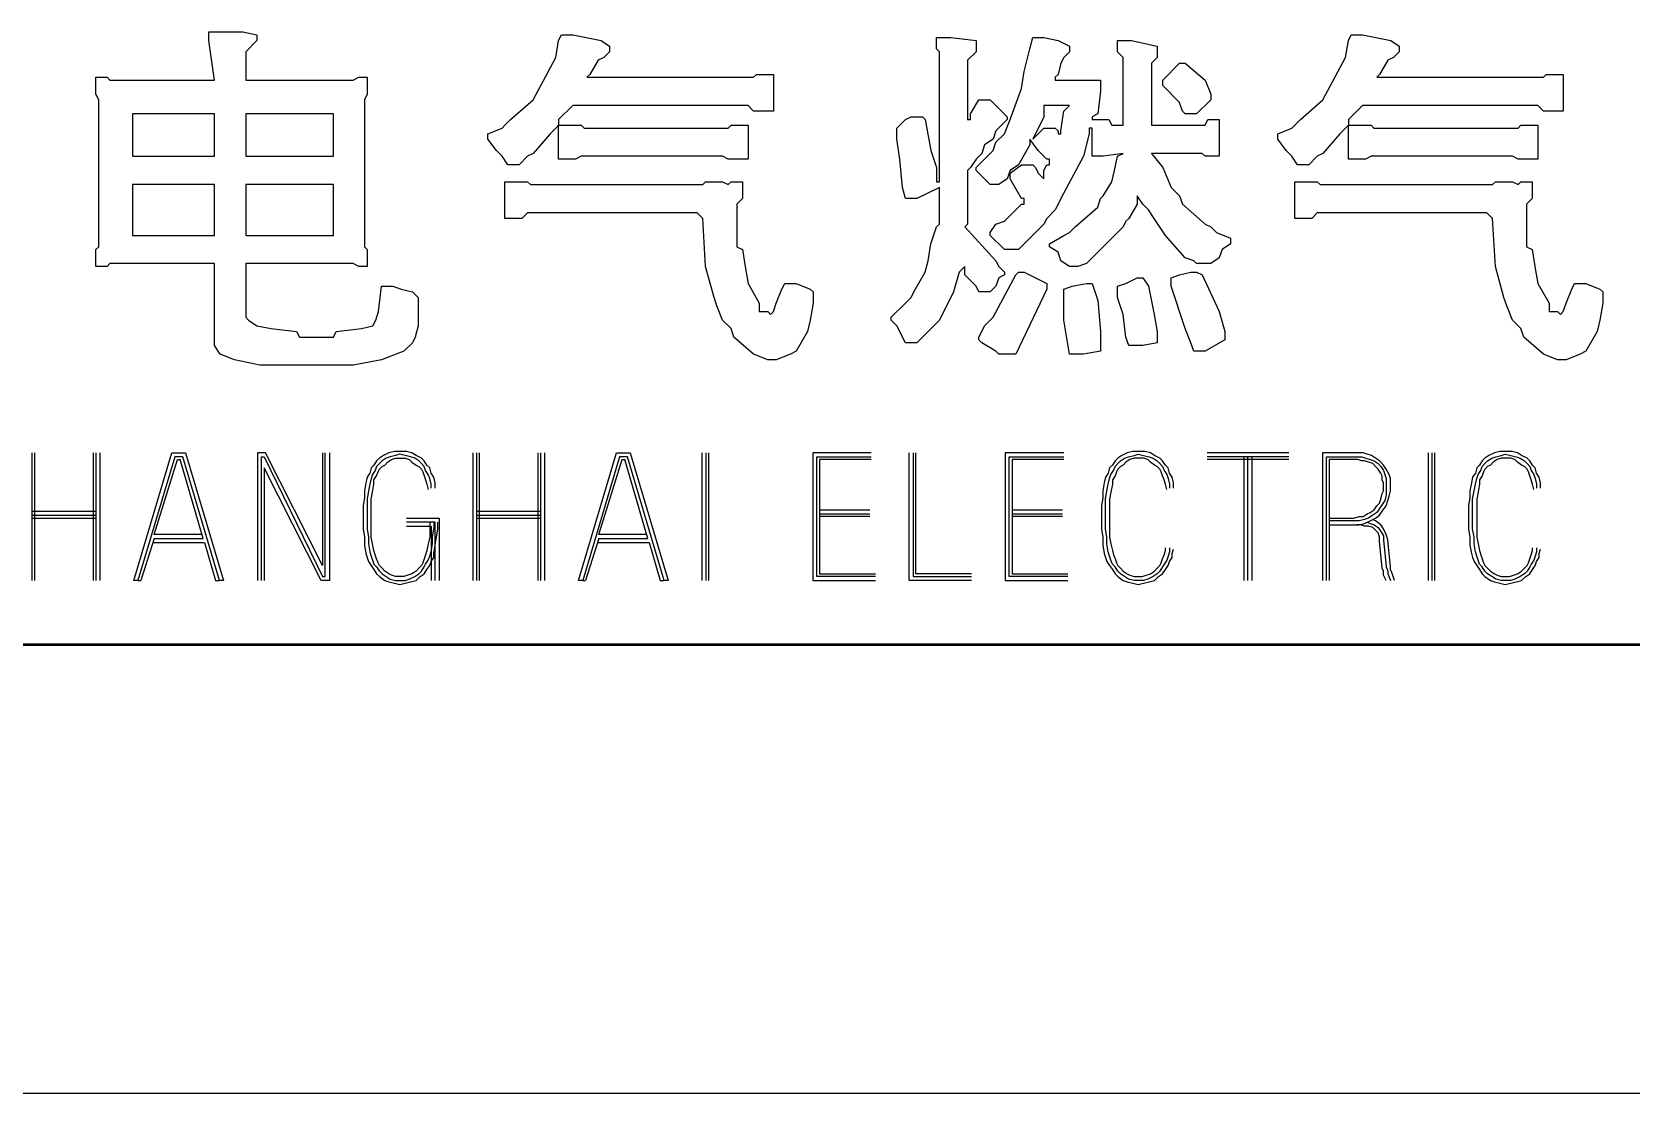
# Model space of a CAD drawing. Header units: millimetres. Extents: x 18255 to 228708, y -2217 to 146640.
# Drawn here: x 219242 to 222396, y -2217 to -123 of the extents above; entities that cross this region are included whole.
import ezdxf

# ---------------------------------------------------------------- set-up
doc = ezdxf.new("R2010")
doc.units = ezdxf.units.MM
doc.layers.get('0').update_dxf_attribs({"color": 8})
doc.layers.add('1', color=8, linetype='Continuous')
doc.layers.add('标题栏', color=8, linetype='Continuous', lineweight=25)
doc.layers.add('轮廓', color=8, linetype='Continuous', lineweight=50)

msp = doc.modelspace()

# ---------------------------------------------------------------- linework, layer by layer
msp.add_line((18255.2, -2216.7), (228708.2, -2216.7))
at = {"layer": '1', "color": 0, "linetype": 'Continuous'}
for p, q in [((219591.3, -139.7), (219591.3, -123)), ((219591.3, -123), (219658.2, -123)), ((219658.2, -123), (219686, -128.6)), ((219602.4, -217.8), (219591.3, -139.7)), ((219686, -139.7), (219663.7, -162)), ((219686, -128.6), (219686, -139.7)), ((220275.3, -173.2), (220280.9, -139.7)), ((220280.9, -139.7), (220286.4, -128.6)), ((220286.4, -128.6), (220308.7, -128.6)), ((220308.7, -128.6), (220364.5, -139.7)), ((220364.5, -139.7), (220381.2, -150.9)), ((220381.2, -150.9), (220381.2, -162)), ((221026.2, -156.4), (221026.2, -134.1)), ((221026.2, -134.1), (221054.1, -134.1)), ((221031.8, -162), (221026.2, -156.4)), ((221054.1, -134.1), (221104.3, -139.7)), ((221104.3, -139.7), (221104.3, -162)), ((221199, -201), (221210.2, -156.4)), ((221210.2, -156.4), (221215.8, -134.1)), ((221215.8, -134.1), (221238.1, -134.1)), ((221238.1, -134.1), (221265.9, -139.7)), ((221265.9, -139.7), (221288.2, -150.9)), ((221288.2, -150.9), (221288.2, -162)), ((221383, -139.7), (221410.9, -139.7)), ((221383, -162), (221383, -139.7)), ((221410.9, -139.7), (221461, -150.9)), ((221461, -150.9), (221461, -173.2)), ((221832.9, -173.2), (221838.5, -139.7)), ((221838.5, -139.7), (221844, -128.6)), ((221844, -128.6), (221866.3, -128.6)), ((221866.3, -128.6), (221922.1, -139.7)), ((221922.1, -139.7), (221938.8, -150.9)), ((221938.8, -150.9), (221938.8, -162)), ((219663.7, -162), (219663.7, -217.8)), ((220230.7, -256.8), (220275.3, -173.2)), ((220358.9, -178.7), (220342.2, -206.6)), ((220370.1, -173.2), (220358.9, -178.7)), ((220381.2, -162), (220370.1, -173.2)), ((221031.8, -418.5), (221031.8, -162)), ((221104.3, -162), (221087.5, -178.7)), ((221087.5, -178.7), (221087.5, -295.8)), ((221271.5, -184.3), (221265.9, -206.6)), ((221277.1, -173.2), (221271.5, -184.3)), ((221288.2, -162), (221277.1, -173.2)), ((221394.2, -173.2), (221383, -162)), ((221394.2, -307), (221394.2, -173.2)), ((221461, -173.2), (221449.9, -184.3)), ((221449.9, -184.3), (221449.9, -307)), ((221472.2, -217.8), (221505.6, -184.3)), ((221505.6, -184.3), (221516.8, -184.3)), ((221516.8, -184.3), (221555.8, -217.8)), ((221788.3, -256.8), (221832.9, -173.2)), ((221916.5, -178.7), (221899.8, -206.6)), ((221927.7, -173.2), (221916.5, -178.7)), ((221938.8, -162), (221927.7, -173.2)), ((219368.3, -212.2), (219390.6, -212.2)), ((219368.3, -245.6), (219368.3, -212.2)), ((219390.6, -212.2), (219396.1, -217.8)), ((219396.1, -217.8), (219602.4, -217.8)), ((219663.7, -217.8), (219875.6, -217.8)), ((219875.6, -217.8), (219886.7, -212.2)), ((219886.7, -212.2), (219903.5, -212.2)), ((219903.5, -212.2), (219903.5, -245.6)), ((220342.2, -206.6), (220336.6, -212.2)), ((220336.6, -212.2), (220665.5, -212.2)), ((220665.5, -212.2), (220671.1, -206.6)), ((220671.1, -206.6), (220704.5, -206.6)), ((220704.5, -206.6), (220704.5, -279.1)), ((221193.5, -234.5), (221199, -201)), ((221265.9, -206.6), (221260.4, -212.2)), ((221260.4, -212.2), (221260.4, -217.8)), ((221260.4, -217.8), (221349.6, -217.8)), ((221349.6, -217.8), (221349.6, -240.1)), ((221472.2, -228.9), (221472.2, -217.8)), ((221555.8, -217.8), (221567, -245.6)), ((221899.8, -206.6), (221894.2, -212.2)), ((221894.2, -212.2), (222223.1, -212.2)), ((222223.1, -212.2), (222228.7, -206.6)), ((222228.7, -206.6), (222262.1, -206.6)), ((222262.1, -206.6), (222262.1, -279.1)), ((219373.8, -256.8), (219368.3, -245.6)), ((219903.5, -245.6), (219897.9, -256.8)), ((221171.2, -295.8), (221193.5, -234.5)), ((221349.6, -240.1), (221344, -284.7)), ((221505.6, -262.4), (221472.2, -228.9)), ((221567, -245.6), (221567, -256.8)), ((219373.8, -546.7), (219373.8, -256.8)), ((219897.9, -256.8), (219897.9, -546.7)), ((220186.1, -295.8), (220230.7, -256.8)), ((220308.7, -267.9), (220280.9, -295.8)), ((220654.4, -267.9), (220308.7, -267.9)), ((220665.5, -279.1), (220654.4, -267.9)), ((220704.5, -279.1), (220665.5, -279.1)), ((221093.1, -284.7), (221109.8, -256.8)), ((221109.8, -256.8), (221132.1, -256.8)), ((221132.1, -256.8), (221165.6, -290.2)), ((221288.2, -267.9), (221238.1, -267.9)), ((221238.1, -267.9), (221238.1, -290.2)), ((221271.5, -318.1), (221277.1, -279.1)), ((221277.1, -279.1), (221288.2, -267.9)), ((221511.2, -279.1), (221505.6, -262.4)), ((221516.8, -284.7), (221511.2, -279.1)), ((221567, -256.8), (221539.1, -284.7)), ((221743.7, -295.8), (221788.3, -256.8)), ((221866.3, -267.9), (221838.5, -295.8)), ((222212, -267.9), (221866.3, -267.9)), ((222223.1, -279.1), (222212, -267.9)), ((222262.1, -279.1), (222223.1, -279.1)), ((219602.4, -284.7), (219440.7, -284.7)), ((219440.7, -284.7), (219440.7, -368.3)), ((219602.4, -368.3), (219602.4, -284.7)), ((219836.6, -284.7), (219663.7, -284.7)), ((219663.7, -284.7), (219663.7, -368.3)), ((219836.6, -368.3), (219836.6, -284.7)), ((220141.5, -323.7), (220169.4, -312.5)), ((220169.4, -312.5), (220174.9, -307)), ((220174.9, -307), (220186.1, -295.8)), ((220275.3, -312.5), (220264.1, -323.7)), ((220280.9, -307), (220275.3, -312.5)), ((220280.9, -295.8), (220280.9, -307)), ((220280.9, -373.9), (220280.9, -307)), ((220280.9, -307), (220325.5, -307)), ((220325.5, -307), (220331, -312.5)), ((220331, -312.5), (220615.4, -312.5)), ((220615.4, -312.5), (220620.9, -307)), ((220620.9, -307), (220654.4, -307)), ((220654.4, -307), (220654.4, -373.9)), ((220948.2, -312.5), (220953.7, -307)), ((220948.2, -334.8), (220948.2, -312.5)), ((220953.7, -307), (220964.9, -295.8)), ((220964.9, -295.8), (220976, -290.2)), ((220976, -290.2), (220998.3, -290.2)), ((220998.3, -290.2), (221003.9, -295.8)), ((221003.9, -295.8), (221015.1, -357.1)), ((221087.5, -295.8), (221093.1, -295.8)), ((221093.1, -295.8), (221093.1, -284.7)), ((221165.6, -295.8), (221143.3, -318.1)), ((221160, -323.7), (221171.2, -295.8)), ((221165.6, -290.2), (221165.6, -295.8)), ((221238.1, -290.2), (221215.8, -334.8)), ((221215.8, -334.8), (221238.1, -312.5)), ((221238.1, -312.5), (221260.4, -312.5)), ((221260.4, -312.5), (221265.9, -318.1)), ((221327.3, -312.5), (221327.3, -323.7)), ((221332.8, -312.5), (221327.3, -312.5)), ((221344, -284.7), (221332.8, -290.2)), ((221332.8, -290.2), (221332.8, -295.8)), ((221332.8, -295.8), (221366.3, -295.8)), ((221332.8, -368.3), (221332.8, -312.5)), ((221366.3, -295.8), (221371.9, -307)), ((221371.9, -307), (221394.2, -307)), ((221449.9, -307), (221555.8, -307)), ((221539.1, -284.7), (221516.8, -284.7)), ((221555.8, -307), (221561.4, -295.8)), ((221561.4, -295.8), (221583.7, -295.8)), ((221583.7, -295.8), (221583.7, -368.3)), ((221699.1, -323.7), (221727, -312.5)), ((221727, -312.5), (221732.5, -307)), ((221732.5, -307), (221743.7, -295.8)), ((221832.9, -312.5), (221821.7, -323.7)), ((221838.5, -307), (221832.9, -312.5)), ((221838.5, -295.8), (221838.5, -307)), ((221838.5, -373.9), (221838.5, -307)), ((221838.5, -307), (221883.1, -307)), ((221883.1, -307), (221888.6, -312.5)), ((221888.6, -312.5), (222173, -312.5)), ((222173, -312.5), (222178.5, -307)), ((222178.5, -307), (222212, -307)), ((222212, -307), (222212, -373.9)), ((220141.5, -334.8), (220141.5, -323.7)), ((220158.2, -357.1), (220141.5, -334.8)), ((220264.1, -323.7), (220230.7, -362.7)), ((220953.7, -373.9), (220948.2, -334.8)), ((221121, -346), (221115.4, -362.7)), ((221137.7, -334.8), (221121, -346)), ((221143.3, -318.1), (221137.7, -334.8)), ((221137.7, -357.1), (221143.3, -340.4)), ((221143.3, -340.4), (221160, -323.7)), ((221210.2, -346), (221187.9, -385)), ((221210.2, -334.8), (221210.2, -346)), ((221226.9, -357.1), (221210.2, -334.8)), ((221265.9, -318.1), (221265.9, -323.7)), ((221265.9, -323.7), (221271.5, -323.7)), ((221271.5, -323.7), (221271.5, -318.1)), ((221327.3, -323.7), (221316.1, -368.3)), ((221699.1, -334.8), (221699.1, -323.7)), ((221715.8, -357.1), (221699.1, -334.8)), ((221821.7, -323.7), (221788.3, -362.7)), ((219440.7, -368.3), (219602.4, -368.3)), ((219663.7, -368.3), (219836.6, -368.3)), ((220169.4, -368.3), (220158.2, -357.1)), ((220180.5, -385), (220169.4, -368.3)), ((220219.5, -368.3), (220202.8, -385)), ((220230.7, -362.7), (220219.5, -368.3)), ((220314.3, -373.9), (220280.9, -373.9)), ((220325.5, -368.3), (220314.3, -373.9)), ((220604.2, -368.3), (220325.5, -368.3)), ((220615.4, -373.9), (220604.2, -368.3)), ((220654.4, -373.9), (220615.4, -373.9)), ((220959.3, -429.6), (220953.7, -373.9)), ((221015.1, -357.1), (221026.2, -390.6)), ((221104.3, -373.9), (221093.1, -390.6)), ((221104.3, -390.6), (221137.7, -357.1)), ((221115.4, -362.7), (221104.3, -373.9)), ((221238.1, -368.3), (221226.9, -357.1)), ((221243.6, -373.9), (221238.1, -368.3)), ((221249.2, -373.9), (221243.6, -373.9)), ((221249.2, -385), (221249.2, -373.9)), ((221316.1, -368.3), (221271.5, -451.9)), ((221355.1, -368.3), (221332.8, -368.3)), ((221394.2, -362.7), (221355.1, -368.3)), ((221377.4, -396.2), (221383, -368.3)), ((221383, -368.3), (221394.2, -362.7)), ((221449.9, -362.7), (221472.2, -390.6)), ((221550.2, -362.7), (221449.9, -362.7)), ((221555.8, -368.3), (221550.2, -362.7)), ((221583.7, -368.3), (221555.8, -368.3)), ((221727, -368.3), (221715.8, -357.1)), ((221738.1, -385), (221727, -368.3)), ((221777.1, -368.3), (221760.4, -385)), ((221788.3, -362.7), (221777.1, -368.3)), ((221871.9, -373.9), (221838.5, -373.9)), ((221883.1, -368.3), (221871.9, -373.9)), ((222161.8, -368.3), (221883.1, -368.3)), ((222173, -373.9), (222161.8, -368.3)), ((222212, -373.9), (222173, -373.9)), ((220202.8, -385), (220180.5, -385)), ((221026.2, -390.6), (221026.2, -418.5)), ((221093.1, -390.6), (221087.5, -396.2)), ((221087.5, -396.2), (221087.5, -502.1)), ((221104.3, -396.2), (221104.3, -390.6)), ((221132.1, -424), (221104.3, -396.2)), ((221171.2, -396.2), (221165.6, -412.9)), ((221187.9, -385), (221171.2, -396.2)), ((221171.2, -401.7), (221193.5, -385)), ((221171.2, -412.9), (221171.2, -401.7)), ((221193.5, -385), (221215.8, -385)), ((221215.8, -385), (221221.3, -390.6)), ((221221.3, -390.6), (221226.9, -401.7)), ((221226.9, -401.7), (221238.1, -412.9)), ((221238.1, -396.2), (221243.6, -385)), ((221238.1, -412.9), (221238.1, -396.2)), ((221243.6, -385), (221249.2, -385)), ((221371.9, -418.5), (221377.4, -396.2)), ((221472.2, -390.6), (221488.9, -429.6)), ((221760.4, -385), (221738.1, -385)), ((219602.4, -424), (219440.7, -424)), ((219440.7, -424), (219440.7, -524.4)), ((219602.4, -524.4), (219602.4, -424)), ((219836.6, -424), (219663.7, -424)), ((219663.7, -424), (219663.7, -524.4)), ((219836.6, -524.4), (219836.6, -424)), ((220174.9, -490.9), (220174.9, -418.5)), ((220174.9, -418.5), (220219.5, -418.5)), ((220219.5, -418.5), (220225.1, -424)), ((220225.1, -424), (220565.2, -424)), ((220565.2, -424), (220570.8, -418.5)), ((220570.8, -418.5), (220604.2, -418.5)), ((220604.2, -418.5), (220615.4, -424)), ((220615.4, -424), (220620.9, -418.5)), ((220620.9, -418.5), (220643.2, -418.5)), ((220643.2, -418.5), (220643.2, -451.9)), ((220964.9, -451.9), (220959.3, -429.6)), ((221031.8, -429.6), (220987.2, -451.9)), ((221026.2, -418.5), (221031.8, -418.5)), ((221031.8, -502.1), (221031.8, -429.6)), ((221148.9, -424), (221132.1, -424)), ((221165.6, -412.9), (221148.9, -424)), ((221193.5, -451.9), (221171.2, -412.9)), ((221355.1, -446.3), (221371.9, -418.5)), ((221488.9, -429.6), (221505.6, -446.3)), ((221732.5, -490.9), (221732.5, -418.5)), ((221732.5, -418.5), (221777.1, -418.5)), ((221777.1, -418.5), (221782.7, -424)), ((221782.7, -424), (222122.8, -424)), ((222122.8, -424), (222128.4, -418.5)), ((222128.4, -418.5), (222161.8, -418.5)), ((222161.8, -418.5), (222173, -424)), ((222173, -424), (222178.5, -418.5)), ((222178.5, -418.5), (222200.8, -418.5)), ((222200.8, -418.5), (222200.8, -451.9)), ((220643.2, -451.9), (220632.1, -463.1)), ((220632.1, -463.1), (220632.1, -546.7)), ((220987.2, -451.9), (220964.9, -451.9)), ((221160, -496.5), (221193.5, -463.1)), ((221199, -451.9), (221193.5, -451.9)), ((221193.5, -463.1), (221199, -463.1)), ((221199, -463.1), (221199, -451.9)), ((221265.9, -463.1), (221260.4, -474.2)), ((221271.5, -451.9), (221265.9, -463.1)), ((221299.4, -507.6), (221344, -468.6)), ((221344, -468.6), (221349.6, -451.9)), ((221349.6, -451.9), (221355.1, -446.3)), ((221422, -463.1), (221405.3, -490.9)), ((221422, -446.3), (221422, -463.1)), ((221433.2, -463.1), (221422, -446.3)), ((221444.3, -474.2), (221433.2, -463.1)), ((221505.6, -446.3), (221511.2, -463.1)), ((221511.2, -463.1), (221555.8, -502.1)), ((222200.8, -451.9), (222189.7, -463.1)), ((222189.7, -463.1), (222189.7, -546.7)), ((220208.4, -490.9), (220174.9, -490.9)), ((220219.5, -479.8), (220208.4, -490.9)), ((220554, -479.8), (220219.5, -479.8)), ((220565.2, -490.9), (220554, -479.8)), ((220570.8, -585.7), (220565.2, -490.9)), ((221026.2, -507.6), (221031.8, -502.1)), ((221087.5, -502.1), (221082, -507.6)), ((221132.1, -518.8), (221143.3, -502.1)), ((221143.3, -502.1), (221160, -496.5)), ((221238.1, -502.1), (221187.9, -552.2)), ((221243.6, -490.9), (221238.1, -502.1)), ((221260.4, -474.2), (221243.6, -490.9)), ((221399.7, -496.5), (221394.2, -507.6)), ((221405.3, -490.9), (221399.7, -496.5)), ((221455.5, -490.9), (221444.3, -474.2)), ((221477.8, -524.4), (221455.5, -490.9)), ((221555.8, -502.1), (221567, -507.6)), ((221766, -490.9), (221732.5, -490.9)), ((221777.1, -479.8), (221766, -490.9)), ((222111.6, -479.8), (221777.1, -479.8)), ((222122.8, -490.9), (222111.6, -479.8)), ((222128.4, -585.7), (222122.8, -490.9)), ((219440.7, -524.4), (219602.4, -524.4)), ((219663.7, -524.4), (219836.6, -524.4)), ((221015.1, -541.1), (221026.2, -507.6)), ((221082, -507.6), (221143.3, -574.5)), ((221132.1, -524.4), (221132.1, -518.8)), ((221160, -552.2), (221132.1, -524.4)), ((221249.2, -541.1), (221277.1, -524.4)), ((221277.1, -524.4), (221288.2, -518.8)), ((221288.2, -518.8), (221299.4, -507.6)), ((221394.2, -507.6), (221321.7, -580.1)), ((221516.8, -569), (221477.8, -524.4)), ((221567, -507.6), (221578.1, -518.8)), ((221578.1, -518.8), (221606, -529.9)), ((221606, -529.9), (221606, -541.1)), ((219368.3, -552.2), (219373.8, -546.7)), ((219368.3, -585.7), (219368.3, -552.2)), ((219897.9, -546.7), (219903.5, -552.2)), ((219903.5, -552.2), (219903.5, -585.7)), ((220632.1, -546.7), (220643.2, -552.2)), ((220643.2, -552.2), (220648.8, -585.7)), ((221009.5, -574.5), (221015.1, -541.1)), ((221187.9, -552.2), (221160, -552.2)), ((221249.2, -546.7), (221249.2, -541.1)), ((221265.9, -557.8), (221249.2, -546.7)), ((221271.5, -574.5), (221265.9, -557.8)), ((221589.3, -552.2), (221583.7, -569)), ((221606, -541.1), (221589.3, -552.2)), ((222189.7, -546.7), (222200.8, -552.2)), ((222200.8, -552.2), (222206.4, -585.7)), ((219390.6, -585.7), (219368.3, -585.7)), ((219396.1, -580.1), (219390.6, -585.7)), ((219602.4, -580.1), (219396.1, -580.1)), ((219602.4, -741.8), (219602.4, -580.1)), ((219663.7, -580.1), (219663.7, -686)), ((219875.6, -580.1), (219663.7, -580.1)), ((219886.7, -585.7), (219875.6, -580.1)), ((219903.5, -585.7), (219886.7, -585.7)), ((220587.5, -647), (220570.8, -585.7)), ((220648.8, -585.7), (220654.4, -619.1)), ((220981.6, -635.9), (221003.9, -596.8)), ((221003.9, -596.8), (221009.5, -574.5)), ((221070.8, -596.8), (221059.7, -635.9)), ((221082, -585.7), (221070.8, -596.8)), ((221082, -602.4), (221082, -585.7)), ((221143.3, -574.5), (221148.9, -585.7)), ((221148.9, -585.7), (221160, -596.8)), ((221160, -596.8), (221160, -602.4)), ((221182.3, -602.4), (221187.9, -596.8)), ((221187.9, -596.8), (221199, -596.8)), ((221199, -596.8), (221243.6, -619.1)), ((221288.2, -585.7), (221271.5, -574.5)), ((221305, -585.7), (221288.2, -585.7)), ((221321.7, -580.1), (221305, -585.7)), ((221505.6, -602.4), (221527.9, -596.8)), ((221533.5, -574.5), (221516.8, -569)), ((221527.9, -596.8), (221539.1, -596.8)), ((221539.1, -580.1), (221533.5, -574.5)), ((221567, -580.1), (221539.1, -580.1)), ((221539.1, -596.8), (221550.2, -602.4)), ((221583.7, -569), (221567, -580.1)), ((222145.1, -647), (222128.4, -585.7)), ((222206.4, -585.7), (222212, -619.1)), ((219925.8, -674.9), (219931.3, -624.7)), ((219931.3, -624.7), (219953.6, -624.7)), ((219953.6, -624.7), (219970.3, -630.3)), ((219970.3, -630.3), (219992.6, -635.9)), ((220654.4, -619.1), (220676.7, -658.2)), ((220710.1, -658.2), (220721.3, -630.3)), ((220721.3, -630.3), (220726.8, -619.1)), ((220726.8, -619.1), (220749.1, -619.1)), ((220749.1, -619.1), (220777, -630.3)), ((220777, -630.3), (220782.6, -635.9)), ((221104.3, -624.7), (221082, -602.4)), ((221109.8, -635.9), (221104.3, -624.7)), ((221143.3, -624.7), (221132.1, -635.9)), ((221137.7, -686), (221182.3, -602.4)), ((221148.9, -608), (221143.3, -624.7)), ((221160, -602.4), (221148.9, -608)), ((221243.6, -630.3), (221182.3, -758.5)), ((221243.6, -619.1), (221243.6, -630.3)), ((221277.1, -630.3), (221293.8, -624.7)), ((221277.1, -691.6), (221277.1, -630.3)), ((221293.8, -624.7), (221321.7, -619.1)), ((221321.7, -619.1), (221332.8, -619.1)), ((221332.8, -619.1), (221344, -652.6)), ((221383, -624.7), (221399.7, -619.1)), ((221383, -647), (221383, -624.7)), ((221399.7, -619.1), (221422, -608)), ((221422, -608), (221433.2, -608)), ((221433.2, -608), (221444.3, -624.7)), ((221444.3, -624.7), (221455.5, -680.5)), ((221488.9, -608), (221505.6, -602.4)), ((221488.9, -624.7), (221488.9, -608)), ((221516.8, -708.3), (221488.9, -624.7)), ((221550.2, -602.4), (221583.7, -674.9)), ((222212, -619.1), (222234.3, -658.2)), ((222267.7, -658.2), (222278.9, -630.3)), ((222278.9, -630.3), (222284.4, -619.1)), ((222284.4, -619.1), (222306.7, -619.1)), ((222306.7, -619.1), (222334.6, -630.3)), ((222334.6, -630.3), (222340.2, -635.9)), ((219992.6, -635.9), (220003.8, -647)), ((220003.8, -647), (220003.8, -702.8)), ((220593.1, -663.7), (220587.5, -647)), ((220676.7, -658.2), (220676.7, -674.9)), ((220704.5, -674.9), (220710.1, -658.2)), ((220782.6, -658.2), (220777, -691.6)), ((220782.6, -635.9), (220782.6, -658.2)), ((220937, -686), (220964.9, -658.2)), ((220964.9, -658.2), (220976, -647)), ((220976, -647), (220981.6, -635.9)), ((221059.7, -635.9), (221031.8, -691.6)), ((221132.1, -635.9), (221109.8, -635.9)), ((221344, -652.6), (221349.6, -713.9)), ((221394.2, -680.5), (221383, -647)), ((222150.7, -663.7), (222145.1, -647)), ((222234.3, -658.2), (222234.3, -674.9)), ((222262.1, -674.9), (222267.7, -658.2)), ((222340.2, -658.2), (222334.6, -691.6)), ((222340.2, -635.9), (222340.2, -658.2)), ((219663.7, -686), (219669.3, -691.6)), ((219669.3, -691.6), (219686, -702.8)), ((219914.6, -702.8), (219920.2, -691.6)), ((219920.2, -691.6), (219925.8, -674.9)), ((220604.2, -691.6), (220593.1, -663.7)), ((220620.9, -708.3), (220604.2, -691.6)), ((220676.7, -674.9), (220693.4, -674.9)), ((220693.4, -674.9), (220699, -680.5)), ((220699, -680.5), (220704.5, -674.9)), ((220777, -691.6), (220771.4, -713.9)), ((220937, -691.6), (220937, -686)), ((220948.2, -702.8), (220937, -691.6)), ((221031.8, -691.6), (220987.2, -736.2)), ((221121, -702.8), (221137.7, -686)), ((221288.2, -758.5), (221277.1, -691.6)), ((221399.7, -725.1), (221394.2, -680.5)), ((221455.5, -680.5), (221461, -713.9)), ((221583.7, -674.9), (221594.8, -713.9)), ((222161.8, -691.6), (222150.7, -663.7)), ((222178.5, -708.3), (222161.8, -691.6)), ((222234.3, -674.9), (222251, -674.9)), ((222251, -674.9), (222256.6, -680.5)), ((222256.6, -680.5), (222262.1, -674.9)), ((222334.6, -691.6), (222329, -713.9)), ((219686, -702.8), (219713.9, -708.3)), ((219713.9, -708.3), (219764.1, -713.9)), ((219764.1, -713.9), (219769.7, -725.1)), ((219769.7, -725.1), (219836.6, -725.1)), ((219836.6, -725.1), (219842.1, -713.9)), ((219842.1, -713.9), (219892.3, -708.3)), ((219892.3, -708.3), (219914.6, -702.8)), ((219998.2, -725.1), (219992.6, -736.2)), ((220003.8, -702.8), (219998.2, -725.1)), ((220626.5, -725.1), (220620.9, -708.3)), ((220665.5, -758.5), (220626.5, -725.1)), ((220771.4, -713.9), (220749.1, -752.9)), ((220964.9, -736.2), (220948.2, -702.8)), ((221109.8, -725.1), (221115.4, -713.9)), ((221109.8, -730.6), (221109.8, -725.1)), ((221115.4, -713.9), (221121, -702.8)), ((221349.6, -713.9), (221349.6, -752.9)), ((221405.3, -741.8), (221399.7, -725.1)), ((221461, -713.9), (221461, -736.2)), ((221527.9, -736.2), (221516.8, -708.3)), ((221594.8, -713.9), (221594.8, -730.6)), ((222184.1, -725.1), (222178.5, -708.3)), ((222223.1, -758.5), (222184.1, -725.1)), ((222329, -713.9), (222306.7, -752.9)), ((219613.6, -758.5), (219602.4, -741.8)), ((219975.9, -752.9), (219931.3, -769.7)), ((219992.6, -736.2), (219975.9, -752.9)), ((220749.1, -752.9), (220738, -758.5)), ((220987.2, -736.2), (220964.9, -736.2)), ((221115.4, -736.2), (221109.8, -730.6)), ((221143.3, -752.9), (221115.4, -736.2)), ((221148.9, -758.5), (221143.3, -752.9)), ((221349.6, -752.9), (221316.1, -758.5)), ((221433.2, -741.8), (221405.3, -741.8)), ((221461, -736.2), (221433.2, -741.8)), ((221533.5, -752.9), (221527.9, -736.2)), ((221555.8, -752.9), (221533.5, -752.9)), ((221594.8, -730.6), (221555.8, -752.9)), ((222306.7, -752.9), (222295.6, -758.5)), ((219641.4, -769.7), (219613.6, -758.5)), ((219691.6, -780.8), (219641.4, -769.7)), ((219875.6, -780.8), (219691.6, -780.8)), ((219931.3, -769.7), (219875.6, -780.8)), ((220693.4, -769.7), (220665.5, -758.5)), ((220710.1, -769.7), (220693.4, -769.7)), ((220738, -758.5), (220710.1, -769.7)), ((221182.3, -758.5), (221148.9, -758.5)), ((221316.1, -758.5), (221288.2, -758.5)), ((222251, -769.7), (222223.1, -758.5)), ((222267.7, -769.7), (222251, -769.7)), ((222295.6, -758.5), (222267.7, -769.7)), ((219242.8, -1205.5), (219242.8, -953.4)), ((219248.2, -1205.5), (219248.2, -953.4)), ((219363.5, -1205.5), (219363.5, -953.4)), ((219368.9, -1205.5), (219368.9, -953.4)), ((219376.9, -1205.5), (219376.9, -953.4)), ((219443.3, -1205.5), (219518.4, -953.4)), ((219523.7, -961.4), (219451.3, -1205.5)), ((219483.5, -1114.3), (219529.1, -966.8)), ((219518.4, -953.4), (219545.2, -953.4)), ((219539.8, -961.4), (219523.7, -961.4)), ((219529.1, -966.8), (219534.5, -966.8)), ((219580.1, -1122.3), (219534.5, -966.8)), ((219612.2, -1205.5), (219539.8, -961.4)), ((219545.2, -953.4), (219620.3, -1205.5)), ((219686.7, -953.4), (219686.7, -1205.5)), ((219702.8, -953.4), (219686.7, -953.4)), ((219694.7, -961.4), (219700.1, -961.4)), ((219694.7, -1205.5), (219694.7, -961.4)), ((219700.1, -961.4), (219815.4, -1197.4)), ((219815.4, -1176), (219702.8, -953.4)), ((219815.4, -953.4), (219815.4, -1176)), ((219820.8, -1197.4), (219820.8, -953.4)), ((219828.8, -953.4), (219828.8, -1205.5)), ((219916.6, -977.5), (219911.3, -982.9)), ((219922, -969.5), (219916.6, -977.5)), ((219927.4, -964.1), (219922, -969.5)), ((219927.4, -974.8), (219922, -980.2)), ((219935.4, -958.7), (219927.4, -964.1)), ((219932.7, -969.5), (219927.4, -974.8)), ((219940.8, -964.1), (219932.7, -969.5)), ((219932.7, -980.2), (219938.1, -977.5)), ((219946.1, -953.4), (219935.4, -958.7)), ((219938.1, -977.5), (219943.4, -972.1)), ((219948.8, -961.4), (219940.8, -964.1)), ((219943.4, -972.1), (219951.5, -966.8)), ((219956.9, -950.7), (219946.1, -953.4)), ((219959.5, -958.7), (219948.8, -961.4)), ((219951.5, -966.8), (219959.5, -964.1)), ((219967.6, -950.7), (219956.9, -950.7)), ((219967.6, -956.1), (219959.5, -958.7)), ((219959.5, -964.1), (219967.6, -964.1)), ((219981, -950.7), (219967.6, -950.7)), ((219978.3, -958.7), (219967.6, -956.1)), ((219967.6, -964.1), (219978.3, -964.1)), ((219989, -961.4), (219978.3, -958.7)), ((219978.3, -964.1), (219986.4, -966.8)), ((219991.7, -953.4), (219981, -950.7)), ((219986.4, -966.8), (219991.7, -972.1)), ((219997.1, -964.1), (219989, -961.4)), ((219999.8, -958.7), (219991.7, -953.4)), ((219991.7, -972.1), (219999.8, -977.5)), ((220005.1, -969.5), (219997.1, -964.1)), ((220010.5, -964.1), (219999.8, -958.7)), ((219999.8, -977.5), (220005.1, -980.2)), ((220010.5, -974.8), (220005.1, -969.5)), ((220015.9, -969.5), (220010.5, -964.1)), ((220015.9, -980.2), (220010.5, -974.8)), ((220021.2, -977.5), (220015.9, -969.5)), ((220026.6, -982.9), (220021.2, -977.5)), ((220111.7, -953.4), (220111.7, -1205.5)), ((220119.8, -1205.5), (220119.8, -953.4)), ((220125.1, -1205.5), (220125.1, -953.4)), ((220240.5, -1205.5), (220240.5, -953.4)), ((220245.8, -1205.5), (220245.8, -953.4)), ((220253.9, -1205.5), (220253.9, -953.4)), ((220320.2, -1205.5), (220395.3, -953.4)), ((220400.7, -961.4), (220328.3, -1205.5)), ((220360.5, -1114.3), (220406.1, -966.8)), ((220395.3, -953.4), (220422.1, -953.4)), ((220416.8, -961.4), (220400.7, -961.4)), ((220406.1, -966.8), (220411.4, -966.8)), ((220457, -1122.3), (220411.4, -966.8)), ((220489.2, -1205.5), (220416.8, -961.4)), ((220422.1, -953.4), (220497.2, -1205.5)), ((220563.6, -953.4), (220563.6, -1205.5)), ((220571.7, -1205.5), (220571.7, -953.4)), ((220577, -1205.5), (220577, -953.4)), ((220782.2, -953.4), (220782.2, -1205.5)), ((220897.5, -953.4), (220782.2, -953.4)), ((220790.2, -961.4), (220897.5, -961.4)), ((220790.2, -1197.4), (220790.2, -961.4)), ((220795.6, -966.8), (220795.6, -1192.1)), ((220897.5, -966.8), (220795.6, -966.8)), ((220971.9, -1205.5), (220971.9, -953.4)), ((220980, -953.4), (220980, -1197.4)), ((220985.3, -1192.1), (220985.3, -953.4)), ((221161.7, -953.4), (221161.7, -1205.5)), ((221277, -953.4), (221161.7, -953.4)), ((221169.7, -961.4), (221277, -961.4)), ((221169.7, -1197.4), (221169.7, -961.4)), ((221175.1, -966.8), (221175.1, -1192.1)), ((221277, -966.8), (221175.1, -966.8)), ((221372.9, -977.5), (221367.5, -982.9)), ((221378.2, -969.5), (221372.9, -977.5)), ((221383.6, -964.1), (221378.2, -969.5)), ((221378.2, -980.2), (221383.6, -974.8)), ((221391.6, -958.7), (221383.6, -964.1)), ((221383.6, -974.8), (221388.9, -969.5)), ((221388.9, -969.5), (221397, -964.1)), ((221394.3, -977.5), (221388.9, -980.2)), ((221402.4, -953.4), (221391.6, -958.7)), ((221399.7, -972.1), (221394.3, -977.5)), ((221397, -964.1), (221405, -961.4)), ((221407.7, -966.8), (221399.7, -972.1)), ((221413.1, -950.7), (221402.4, -953.4)), ((221405, -961.4), (221415.8, -958.7)), ((221415.8, -964.1), (221407.7, -966.8)), ((221423.8, -950.7), (221413.1, -950.7)), ((221415.8, -958.7), (221423.8, -956.1)), ((221423.8, -964.1), (221415.8, -964.1)), ((221437.2, -950.7), (221423.8, -950.7)), ((221423.8, -956.1), (221434.5, -958.7)), ((221434.5, -964.1), (221423.8, -964.1)), ((221434.5, -958.7), (221445.3, -961.4)), ((221442.6, -966.8), (221434.5, -964.1)), ((221447.9, -953.4), (221437.2, -950.7)), ((221447.9, -972.1), (221442.6, -966.8)), ((221445.3, -961.4), (221453.3, -964.1)), ((221456, -958.7), (221447.9, -953.4)), ((221456, -977.5), (221447.9, -972.1)), ((221453.3, -964.1), (221461.4, -969.5)), ((221466.7, -964.1), (221456, -958.7)), ((221461.4, -980.2), (221456, -977.5)), ((221461.4, -969.5), (221466.7, -974.8)), ((221472.1, -969.5), (221466.7, -964.1)), ((221466.7, -974.8), (221472.1, -980.2)), ((221477.4, -977.5), (221472.1, -969.5)), ((221482.8, -982.9), (221477.4, -977.5)), ((221720.8, -953.4), (221559.9, -953.4)), ((221720.8, -961.4), (221559.9, -961.4)), ((221720.8, -966.8), (221559.9, -966.8)), ((221632.3, -961.4), (221632.3, -1205.5)), ((221640.4, -1205.5), (221640.4, -961.4)), ((221648.4, -1205.5), (221648.4, -961.4)), ((221787.2, -953.4), (221787.2, -1205.5)), ((221848.9, -953.4), (221787.2, -953.4)), ((221795.2, -961.4), (221848.9, -961.4)), ((221795.2, -1205.5), (221795.2, -961.4)), ((221800.6, -966.8), (221800.6, -1205.5)), ((221848.9, -966.8), (221800.6, -966.8)), ((221856.9, -953.4), (221848.9, -953.4)), ((221848.9, -961.4), (221856.9, -961.4)), ((221856.9, -966.8), (221848.9, -966.8)), ((221867.6, -953.4), (221856.9, -953.4)), ((221856.9, -961.4), (221865, -961.4)), ((221865, -969.5), (221856.9, -966.8)), ((221865, -961.4), (221873, -964.1)), ((221870.3, -969.5), (221865, -969.5)), ((221875.7, -956.1), (221867.6, -953.4)), ((221878.4, -972.1), (221870.3, -969.5)), ((221873, -964.1), (221881.1, -966.8)), ((221883.7, -958.7), (221875.7, -956.1)), ((221886.4, -974.8), (221878.4, -972.1)), ((221881.1, -966.8), (221889.1, -969.5)), ((221891.8, -964.1), (221883.7, -958.7)), ((221891.8, -980.2), (221886.4, -974.8)), ((221889.1, -969.5), (221897.1, -974.8)), ((221899.8, -969.5), (221891.8, -964.1)), ((221897.1, -974.8), (221902.5, -980.2)), ((221907.9, -977.5), (221899.8, -969.5)), ((221913.2, -985.6), (221907.9, -977.5)), ((221995.7, -953.4), (221995.7, -1205.5)), ((222003.8, -1205.5), (222003.8, -953.4)), ((222009.1, -1205.5), (222009.1, -953.4)), ((222096.9, -977.5), (222091.6, -982.9)), ((222102.3, -969.5), (222096.9, -977.5)), ((222107.7, -964.1), (222102.3, -969.5)), ((222102.3, -980.2), (222107.7, -974.8)), ((222115.7, -958.7), (222107.7, -964.1)), ((222107.7, -974.8), (222113, -969.5)), ((222113, -969.5), (222121.1, -964.1)), ((222118.4, -977.5), (222113, -980.2)), ((222126.4, -953.4), (222115.7, -958.7)), ((222123.8, -972.1), (222118.4, -977.5)), ((222121.1, -964.1), (222129.1, -961.4)), ((222131.8, -966.8), (222123.8, -972.1)), ((222137.2, -950.7), (222126.4, -953.4)), ((222129.1, -961.4), (222139.9, -958.7)), ((222139.9, -964.1), (222131.8, -966.8)), ((222147.9, -950.7), (222137.2, -950.7)), ((222139.9, -958.7), (222147.9, -956.1)), ((222147.9, -964.1), (222139.9, -964.1)), ((222161.3, -950.7), (222147.9, -950.7)), ((222147.9, -956.1), (222158.6, -958.7)), ((222158.6, -964.1), (222147.9, -964.1)), ((222158.6, -958.7), (222169.4, -961.4)), ((222166.7, -966.8), (222158.6, -964.1)), ((222172, -953.4), (222161.3, -950.7)), ((222172, -972.1), (222166.7, -966.8)), ((222169.4, -961.4), (222177.4, -964.1)), ((222180.1, -958.7), (222172, -953.4)), ((222180.1, -977.5), (222172, -972.1)), ((222177.4, -964.1), (222185.4, -969.5)), ((222190.8, -964.1), (222180.1, -958.7)), ((222185.4, -980.2), (222180.1, -977.5)), ((222185.4, -969.5), (222190.8, -974.8)), ((222196.2, -969.5), (222190.8, -964.1)), ((222190.8, -974.8), (222196.2, -980.2)), ((222201.5, -977.5), (222196.2, -969.5)), ((222206.9, -982.9), (222201.5, -977.5)), ((219700.1, -982.9), (219700.1, -1205.5)), ((219812.7, -1205.5), (219700.1, -982.9)), ((219903.2, -1001.6), (219900.5, -1012.4)), ((219908.6, -993.6), (219903.2, -1001.6)), ((219911.3, -982.9), (219908.6, -993.6)), ((219911.3, -1004.3), (219908.6, -1015.1)), ((219913.9, -996.3), (219911.3, -1004.3)), ((219919.3, -988.2), (219913.9, -996.3)), ((219916.6, -1007), (219922, -999)), ((219916.6, -1015.1), (219916.6, -1007)), ((219922, -980.2), (219919.3, -988.2)), ((219922, -999), (219924.7, -990.9)), ((219924.7, -990.9), (219927.4, -985.6)), ((219927.4, -985.6), (219932.7, -980.2)), ((220005.1, -980.2), (220010.5, -985.6)), ((220010.5, -985.6), (220013.2, -990.9)), ((220013.2, -990.9), (220015.9, -999)), ((220018.5, -988.2), (220015.9, -980.2)), ((220015.9, -999), (220018.5, -1007)), ((220023.9, -996.3), (220018.5, -988.2)), ((220018.5, -1007), (220021.2, -1015.1)), ((220026.6, -1004.3), (220023.9, -996.3)), ((220029.3, -993.6), (220026.6, -982.9)), ((220029.3, -1015.1), (220026.6, -1004.3)), ((220034.6, -1001.6), (220029.3, -993.6)), ((220037.3, -1012.4), (220034.6, -1001.6)), ((221359.4, -1001.6), (221356.8, -1012.4)), ((221364.8, -993.6), (221359.4, -1001.6)), ((221367.5, -982.9), (221364.8, -993.6)), ((221364.8, -1015.1), (221367.5, -1004.3)), ((221367.5, -1004.3), (221370.2, -996.3)), ((221370.2, -996.3), (221375.5, -988.2)), ((221378.2, -999), (221372.9, -1007)), ((221372.9, -1007), (221372.9, -1015.1)), ((221375.5, -988.2), (221378.2, -980.2)), ((221380.9, -990.9), (221378.2, -999)), ((221383.6, -985.6), (221380.9, -990.9)), ((221388.9, -980.2), (221383.6, -985.6)), ((221466.7, -985.6), (221461.4, -980.2)), ((221469.4, -990.9), (221466.7, -985.6)), ((221472.1, -999), (221469.4, -990.9)), ((221472.1, -980.2), (221474.8, -988.2)), ((221474.8, -1007), (221472.1, -999)), ((221474.8, -988.2), (221480.1, -996.3)), ((221477.4, -1015.1), (221474.8, -1007)), ((221480.1, -996.3), (221482.8, -1004.3)), ((221485.5, -993.6), (221482.8, -982.9)), ((221482.8, -1004.3), (221485.5, -1015.1)), ((221490.9, -1001.6), (221485.5, -993.6)), ((221493.5, -1012.4), (221490.9, -1001.6)), ((221897.1, -985.6), (221891.8, -980.2)), ((221902.5, -993.6), (221897.1, -985.6)), ((221902.5, -980.2), (221907.9, -988.2)), ((221905.2, -999), (221902.5, -993.6)), ((221905.2, -1007), (221905.2, -999)), ((221907.9, -1012.4), (221905.2, -1007)), ((221907.9, -988.2), (221910.6, -996.3)), ((221910.6, -996.3), (221913.2, -1004.3)), ((221918.6, -996.3), (221913.2, -985.6)), ((221913.2, -1004.3), (221913.2, -1012.4)), ((221921.3, -1004.3), (221918.6, -996.3)), ((221921.3, -1012.4), (221921.3, -1004.3)), ((222083.5, -1001.6), (222080.9, -1012.4)), ((222088.9, -993.6), (222083.5, -1001.6)), ((222091.6, -982.9), (222088.9, -993.6)), ((222088.9, -1015.1), (222091.6, -1004.3)), ((222091.6, -1004.3), (222094.3, -996.3)), ((222094.3, -996.3), (222099.6, -988.2)), ((222102.3, -999), (222096.9, -1007)), ((222096.9, -1007), (222096.9, -1015.1)), ((222099.6, -988.2), (222102.3, -980.2)), ((222105, -990.9), (222102.3, -999)), ((222107.7, -985.6), (222105, -990.9)), ((222113, -980.2), (222107.7, -985.6)), ((222190.8, -985.6), (222185.4, -980.2)), ((222193.5, -990.9), (222190.8, -985.6)), ((222196.2, -999), (222193.5, -990.9)), ((222196.2, -980.2), (222198.9, -988.2)), ((222198.9, -1007), (222196.2, -999)), ((222198.9, -988.2), (222204.2, -996.3)), ((222201.5, -1015.1), (222198.9, -1007)), ((222204.2, -996.3), (222206.9, -1004.3)), ((222209.6, -993.6), (222206.9, -982.9)), ((222206.9, -1004.3), (222209.6, -1015.1)), ((222214.9, -1001.6), (222209.6, -993.6)), ((222217.6, -1012.4), (222214.9, -1001.6)), ((219900.5, -1012.4), (219897.9, -1028.5)), ((219897.9, -1028.5), (219897.9, -1041.9)), ((219905.9, -1028.5), (219903.2, -1044.6)), ((219908.6, -1015.1), (219905.9, -1028.5)), ((219911.3, -1044.6), (219913.9, -1031.1)), ((219913.9, -1031.1), (219916.6, -1015.1)), ((220021.2, -1015.1), (220023.9, -1025.8)), ((220029.3, -1023.1), (220029.3, -1015.1)), ((220037.3, -1023.1), (220037.3, -1012.4)), ((221356.8, -1012.4), (221354.1, -1028.5)), ((221354.1, -1028.5), (221354.1, -1041.9)), ((221359.4, -1044.6), (221362.1, -1028.5)), ((221362.1, -1028.5), (221364.8, -1015.1)), ((221370.2, -1031.1), (221367.5, -1044.6)), ((221372.9, -1015.1), (221370.2, -1031.1)), ((221480.1, -1025.8), (221477.4, -1015.1)), ((221485.5, -1015.1), (221485.5, -1023.1)), ((221493.5, -1023.1), (221493.5, -1012.4)), ((221902.5, -1044.6), (221905.2, -1033.8)), ((221905.2, -1033.8), (221907.9, -1028.5)), ((221907.9, -1020.4), (221907.9, -1012.4)), ((221907.9, -1028.5), (221907.9, -1020.4)), ((221913.2, -1036.5), (221910.6, -1047.2)), ((221913.2, -1012.4), (221913.2, -1020.4)), ((221913.2, -1020.4), (221913.2, -1028.5)), ((221913.2, -1028.5), (221913.2, -1036.5)), ((221915.9, -1047.2), (221918.6, -1039.2)), ((221918.6, -1039.2), (221921.3, -1028.5)), ((221921.3, -1020.4), (221921.3, -1012.4)), ((221921.3, -1028.5), (221921.3, -1020.4)), ((222080.9, -1012.4), (222078.2, -1028.5)), ((222078.2, -1028.5), (222078.2, -1041.9)), ((222083.5, -1044.6), (222086.2, -1028.5)), ((222086.2, -1028.5), (222088.9, -1015.1)), ((222094.3, -1031.1), (222091.6, -1044.6)), ((222096.9, -1015.1), (222094.3, -1031.1)), ((222204.2, -1025.8), (222201.5, -1015.1)), ((222209.6, -1015.1), (222209.6, -1023.1)), ((222217.6, -1023.1), (222217.6, -1012.4)), ((219242.8, -1068.7), (219368.9, -1068.7)), ((219897.9, -1041.9), (219895.2, -1058)), ((219895.2, -1058), (219895.2, -1074.1)), ((219903.2, -1044.6), (219903.2, -1058)), ((219903.2, -1058), (219903.2, -1074.1)), ((219911.3, -1060.6), (219911.3, -1044.6)), ((219911.3, -1074.1), (219911.3, -1060.6)), ((220119.8, -1068.7), (220245.8, -1068.7)), ((220795.6, -1066), (220894.8, -1066)), ((221175.1, -1066), (221274.3, -1066)), ((221354.1, -1041.9), (221351.4, -1058)), ((221351.4, -1058), (221351.4, -1074.1)), ((221359.4, -1058), (221359.4, -1044.6)), ((221359.4, -1074.1), (221359.4, -1058)), ((221367.5, -1044.6), (221367.5, -1060.6)), ((221367.5, -1060.6), (221367.5, -1074.1)), ((221875.7, -1074.1), (221881.1, -1071.4)), ((221881.1, -1071.4), (221889.1, -1066)), ((221894.5, -1071.4), (221886.4, -1076.7)), ((221889.1, -1066), (221894.5, -1058)), ((221894.5, -1058), (221899.8, -1052.6)), ((221899.8, -1063.3), (221894.5, -1071.4)), ((221899.8, -1052.6), (221902.5, -1044.6)), ((221905.2, -1055.3), (221899.8, -1063.3)), ((221899.8, -1076.7), (221905.2, -1068.7)), ((221910.6, -1047.2), (221905.2, -1055.3)), ((221905.2, -1068.7), (221913.2, -1058)), ((221913.2, -1058), (221915.9, -1047.2)), ((222078.2, -1041.9), (222075.5, -1058)), ((222075.5, -1058), (222075.5, -1074.1)), ((222083.5, -1058), (222083.5, -1044.6)), ((222083.5, -1074.1), (222083.5, -1058)), ((222091.6, -1044.6), (222091.6, -1060.6)), ((222091.6, -1060.6), (222091.6, -1074.1)), ((219242.8, -1076.7), (219368.9, -1076.7)), ((219242.8, -1082.1), (219368.9, -1082.1)), ((219895.2, -1074.1), (219895.2, -1090.1)), ((219895.2, -1090.1), (219895.2, -1103.6)), ((219895.2, -1103.6), (219897.9, -1119.6)), ((219903.2, -1074.1), (219903.2, -1090.1)), ((219903.2, -1090.1), (219903.2, -1103.6)), ((219903.2, -1103.6), (219905.9, -1119.6)), ((219911.3, -1090.1), (219911.3, -1074.1)), ((219911.3, -1103.6), (219911.3, -1090.1)), ((219911.3, -1119.6), (219911.3, -1103.6)), ((219981, -1082.1), (220045.4, -1082.1)), ((220037.3, -1090.1), (219981, -1090.1)), ((219981, -1098.2), (220029.3, -1098.2)), ((220026.6, -1090.1), (220026.6, -1103.6)), ((220026.6, -1103.6), (220026.6, -1119.6)), ((220029.3, -1098.2), (220029.3, -1205.5)), ((220031.9, -1119.6), (220034.6, -1103.6)), ((220034.6, -1090.1), (220034.6, -1103.6)), ((220037.3, -1205.5), (220037.3, -1090.1)), ((220040, -1119.6), (220042.7, -1103.6)), ((220042.7, -1103.6), (220042.7, -1090.1)), ((220045.4, -1082.1), (220045.4, -1205.5)), ((220119.8, -1076.7), (220245.8, -1076.7)), ((220119.8, -1082.1), (220245.8, -1082.1)), ((220795.6, -1074.1), (220894.8, -1074.1)), ((220894.8, -1079.4), (220795.6, -1079.4)), ((221175.1, -1074.1), (221274.3, -1074.1)), ((221274.3, -1079.4), (221175.1, -1079.4)), ((221351.4, -1074.1), (221351.4, -1090.1)), ((221351.4, -1090.1), (221351.4, -1103.6)), ((221351.4, -1103.6), (221354.1, -1119.6)), ((221359.4, -1090.1), (221359.4, -1074.1)), ((221359.4, -1103.6), (221359.4, -1090.1)), ((221362.1, -1119.6), (221359.4, -1103.6)), ((221367.5, -1074.1), (221367.5, -1090.1)), ((221367.5, -1090.1), (221367.5, -1103.6)), ((221367.5, -1103.6), (221367.5, -1119.6)), ((221800.6, -1082.1), (221848.9, -1082.1)), ((221848.9, -1087.5), (221800.6, -1087.5)), ((221800.6, -1095.5), (221848.9, -1095.5)), ((221848.9, -1082.1), (221859.6, -1079.4)), ((221859.6, -1087.5), (221848.9, -1087.5)), ((221848.9, -1095.5), (221859.6, -1095.5)), ((221862.3, -1095.5), (221854.2, -1095.5)), ((221859.6, -1079.4), (221867.6, -1079.4)), ((221870.3, -1084.8), (221859.6, -1087.5)), ((221859.6, -1095.5), (221870.3, -1092.8)), ((221870.3, -1098.2), (221862.3, -1095.5)), ((221867.6, -1079.4), (221875.7, -1074.1)), ((221878.4, -1082.1), (221870.3, -1084.8)), ((221870.3, -1092.8), (221881.1, -1087.5)), ((221878.4, -1098.2), (221870.3, -1098.2)), ((221875.7, -1090.1), (221881.1, -1092.8)), ((221886.4, -1076.7), (221878.4, -1082.1)), ((221886.4, -1100.9), (221878.4, -1098.2)), ((221881.1, -1087.5), (221891.8, -1082.1)), ((221881.1, -1092.8), (221889.1, -1095.5)), ((221891.8, -1087.5), (221886.4, -1084.8)), ((221891.8, -1106.2), (221886.4, -1100.9)), ((221889.1, -1095.5), (221897.1, -1100.9)), ((221891.8, -1082.1), (221899.8, -1076.7)), ((221902.5, -1095.5), (221891.8, -1087.5)), ((221897.1, -1100.9), (221902.5, -1108.9)), ((221907.9, -1103.6), (221902.5, -1095.5)), ((221913.2, -1114.3), (221907.9, -1103.6)), ((222075.5, -1074.1), (222075.5, -1090.1)), ((222075.5, -1090.1), (222075.5, -1103.6)), ((222075.5, -1103.6), (222078.2, -1119.6)), ((222083.5, -1090.1), (222083.5, -1074.1)), ((222083.5, -1103.6), (222083.5, -1090.1)), ((222086.2, -1119.6), (222083.5, -1103.6)), ((222091.6, -1074.1), (222091.6, -1090.1)), ((222091.6, -1090.1), (222091.6, -1103.6)), ((222091.6, -1103.6), (222091.6, -1119.6)), ((219483.5, -1122.3), (219456.7, -1205.5)), ((219480.8, -1130.4), (219582.7, -1130.4)), ((219577.4, -1114.3), (219483.5, -1114.3)), ((219483.5, -1122.3), (219580.1, -1122.3)), ((219582.7, -1130.4), (219604.2, -1205.5)), ((219897.9, -1119.6), (219897.9, -1135.7)), ((219905.9, -1119.6), (219905.9, -1133.1)), ((219905.9, -1133.1), (219908.6, -1149.1)), ((219913.9, -1133.1), (219911.3, -1119.6)), ((219916.6, -1146.5), (219913.9, -1133.1)), ((220023.9, -1133.1), (220021.2, -1146.5)), ((220026.6, -1119.6), (220023.9, -1133.1)), ((220029.3, -1149.1), (220031.9, -1133.1)), ((220031.9, -1133.1), (220031.9, -1119.6)), ((220037.3, -1135.7), (220040, -1119.6)), ((220360.5, -1122.3), (220333.6, -1205.5)), ((220357.8, -1130.4), (220459.7, -1130.4)), ((220454.3, -1114.3), (220360.5, -1114.3)), ((220360.5, -1122.3), (220457, -1122.3)), ((220459.7, -1130.4), (220481.1, -1205.5)), ((221354.1, -1119.6), (221354.1, -1135.7)), ((221362.1, -1133.1), (221362.1, -1119.6)), ((221364.8, -1149.1), (221362.1, -1133.1)), ((221367.5, -1119.6), (221370.2, -1133.1)), ((221370.2, -1133.1), (221372.9, -1146.5)), ((221897.1, -1111.6), (221891.8, -1106.2)), ((221899.8, -1119.6), (221897.1, -1111.6)), ((221899.8, -1127.7), (221899.8, -1119.6)), ((221905.2, -1181.3), (221899.8, -1127.7)), ((221902.5, -1108.9), (221907.9, -1117)), ((221907.9, -1117), (221907.9, -1125)), ((221907.9, -1125), (221913.2, -1178.6)), ((221915.9, -1125), (221913.2, -1114.3)), ((221921.3, -1178.6), (221915.9, -1125)), ((222078.2, -1119.6), (222078.2, -1135.7)), ((222086.2, -1133.1), (222086.2, -1119.6)), ((222088.9, -1149.1), (222086.2, -1133.1)), ((222091.6, -1119.6), (222094.3, -1133.1)), ((222094.3, -1133.1), (222096.9, -1146.5)), ((219897.9, -1135.7), (219900.5, -1151.8)), ((219900.5, -1151.8), (219903.2, -1159.9)), ((219903.2, -1159.9), (219905.9, -1167.9)), ((219908.6, -1149.1), (219911.3, -1157.2)), ((219911.3, -1157.2), (219913.9, -1165.2)), ((219913.9, -1165.2), (219916.6, -1173.3)), ((219919.3, -1154.5), (219916.6, -1146.5)), ((219922, -1162.6), (219919.3, -1154.5)), ((219924.7, -1170.6), (219922, -1162.6)), ((220015.9, -1162.6), (220013.2, -1170.6)), ((220018.5, -1154.5), (220015.9, -1162.6)), ((220021.2, -1146.5), (220018.5, -1154.5)), ((220018.5, -1173.3), (220023.9, -1165.2)), ((220023.9, -1165.2), (220026.6, -1157.2)), ((220026.6, -1157.2), (220029.3, -1149.1)), ((220029.3, -1167.9), (220034.6, -1159.9)), ((220034.6, -1151.8), (220037.3, -1135.7)), ((220034.6, -1159.9), (220034.6, -1151.8)), ((221354.1, -1135.7), (221356.8, -1151.8)), ((221356.8, -1151.8), (221359.4, -1159.9)), ((221359.4, -1159.9), (221362.1, -1167.9)), ((221367.5, -1157.2), (221364.8, -1149.1)), ((221370.2, -1165.2), (221367.5, -1157.2)), ((221372.9, -1173.3), (221370.2, -1165.2)), ((221372.9, -1146.5), (221375.5, -1154.5)), ((221375.5, -1154.5), (221378.2, -1162.6)), ((221378.2, -1162.6), (221380.9, -1170.6)), ((221469.4, -1170.6), (221472.1, -1162.6)), ((221472.1, -1162.6), (221474.8, -1154.5)), ((221474.8, -1154.5), (221477.4, -1146.5)), ((221480.1, -1165.2), (221474.8, -1173.3)), ((221477.4, -1146.5), (221477.4, -1141.1)), ((221482.8, -1157.2), (221480.1, -1165.2)), ((221485.5, -1149.1), (221482.8, -1157.2)), ((221485.5, -1141.1), (221485.5, -1149.1)), ((221485.5, -1167.9), (221490.9, -1159.9)), ((221490.9, -1151.8), (221493.5, -1143.8)), ((221490.9, -1159.9), (221490.9, -1151.8)), ((222078.2, -1135.7), (222080.9, -1151.8)), ((222080.9, -1151.8), (222083.5, -1159.9)), ((222083.5, -1159.9), (222086.2, -1167.9)), ((222091.6, -1157.2), (222088.9, -1149.1)), ((222094.3, -1165.2), (222091.6, -1157.2)), ((222096.9, -1173.3), (222094.3, -1165.2)), ((222096.9, -1146.5), (222099.6, -1154.5)), ((222099.6, -1154.5), (222102.3, -1162.6)), ((222102.3, -1162.6), (222105, -1170.6)), ((222193.5, -1170.6), (222196.2, -1162.6)), ((222196.2, -1162.6), (222198.9, -1154.5)), ((222198.9, -1154.5), (222201.5, -1146.5)), ((222204.2, -1165.2), (222198.9, -1173.3)), ((222201.5, -1146.5), (222201.5, -1141.1)), ((222206.9, -1157.2), (222204.2, -1165.2)), ((222209.6, -1149.1), (222206.9, -1157.2)), ((222209.6, -1141.1), (222209.6, -1149.1)), ((222209.6, -1167.9), (222214.9, -1159.9)), ((222214.9, -1151.8), (222217.6, -1143.8)), ((222214.9, -1159.9), (222214.9, -1151.8)), ((219815.4, -1197.4), (219820.8, -1197.4)), ((219905.9, -1167.9), (219911.3, -1176)), ((219911.3, -1176), (219916.6, -1184)), ((219916.6, -1173.3), (219922, -1178.6)), ((219916.6, -1184), (219922, -1192.1)), ((219922, -1178.6), (219927.4, -1186.7)), ((219922, -1192.1), (219927.4, -1197.4)), ((219927.4, -1176), (219924.7, -1170.6)), ((219932.7, -1181.3), (219927.4, -1176)), ((219927.4, -1186.7), (219932.7, -1192.1)), ((219927.4, -1197.4), (219938.1, -1205.5)), ((219938.1, -1186.7), (219932.7, -1181.3)), ((219932.7, -1192.1), (219940.8, -1197.4)), ((219946.1, -1192.1), (219938.1, -1186.7)), ((219940.8, -1197.4), (219948.8, -1202.8)), ((219951.5, -1194.7), (219946.1, -1192.1)), ((219959.5, -1197.4), (219951.5, -1194.7)), ((219967.6, -1197.4), (219959.5, -1197.4)), ((219975.6, -1197.4), (219967.6, -1197.4)), ((219983.7, -1194.7), (219975.6, -1197.4)), ((219991.7, -1192.1), (219983.7, -1194.7)), ((219986.4, -1202.8), (219997.1, -1197.4)), ((219999.8, -1186.7), (219991.7, -1192.1)), ((219997.1, -1197.4), (220005.1, -1192.1)), ((220005.1, -1181.3), (219999.8, -1186.7)), ((219999.8, -1205.5), (220007.8, -1197.4)), ((220010.5, -1176), (220005.1, -1181.3)), ((220005.1, -1192.1), (220010.5, -1186.7)), ((220007.8, -1197.4), (220015.9, -1192.1)), ((220013.2, -1170.6), (220010.5, -1176)), ((220010.5, -1186.7), (220015.9, -1178.6)), ((220015.9, -1178.6), (220018.5, -1173.3)), ((220015.9, -1192.1), (220021.2, -1184)), ((220021.2, -1184), (220026.6, -1176)), ((220026.6, -1176), (220029.3, -1167.9)), ((220905.5, -1197.4), (220790.2, -1197.4)), ((220795.6, -1192.1), (220905.5, -1192.1)), ((220980, -1197.4), (221095.3, -1197.4)), ((221095.3, -1192.1), (220985.3, -1192.1)), ((221285, -1197.4), (221169.7, -1197.4)), ((221175.1, -1192.1), (221285, -1192.1)), ((221362.1, -1167.9), (221367.5, -1176)), ((221367.5, -1176), (221372.9, -1184)), ((221378.2, -1178.6), (221372.9, -1173.3)), ((221372.9, -1184), (221378.2, -1192.1)), ((221383.6, -1186.7), (221378.2, -1178.6)), ((221378.2, -1192.1), (221383.6, -1197.4)), ((221380.9, -1170.6), (221383.6, -1176)), ((221383.6, -1176), (221388.9, -1181.3)), ((221388.9, -1192.1), (221383.6, -1186.7)), ((221383.6, -1197.4), (221394.3, -1205.5)), ((221388.9, -1181.3), (221394.3, -1186.7)), ((221397, -1197.4), (221388.9, -1192.1)), ((221394.3, -1186.7), (221402.4, -1192.1)), ((221405, -1202.8), (221397, -1197.4)), ((221402.4, -1192.1), (221407.7, -1194.7)), ((221407.7, -1194.7), (221415.8, -1197.4)), ((221415.8, -1197.4), (221423.8, -1197.4)), ((221423.8, -1197.4), (221431.9, -1197.4)), ((221431.9, -1197.4), (221439.9, -1194.7)), ((221439.9, -1194.7), (221447.9, -1192.1)), ((221453.3, -1197.4), (221442.6, -1202.8)), ((221447.9, -1192.1), (221456, -1186.7)), ((221461.4, -1192.1), (221453.3, -1197.4)), ((221456, -1186.7), (221461.4, -1181.3)), ((221456, -1205.5), (221464, -1197.4)), ((221461.4, -1181.3), (221466.7, -1176)), ((221466.7, -1186.7), (221461.4, -1192.1)), ((221464, -1197.4), (221472.1, -1192.1)), ((221466.7, -1176), (221469.4, -1170.6)), ((221472.1, -1178.6), (221466.7, -1186.7)), ((221474.8, -1173.3), (221472.1, -1178.6)), ((221472.1, -1192.1), (221477.4, -1184)), ((221477.4, -1184), (221482.8, -1176)), ((221482.8, -1176), (221485.5, -1167.9)), ((221907.9, -1186.7), (221905.2, -1181.3)), ((221907.9, -1194.7), (221907.9, -1186.7)), ((221913.2, -1205.5), (221907.9, -1194.7)), ((221913.2, -1178.6), (221915.9, -1186.7)), ((221915.9, -1186.7), (221915.9, -1192.1)), ((221915.9, -1192.1), (221921.3, -1205.5)), ((221921.3, -1184), (221921.3, -1178.6)), ((221924, -1189.4), (221921.3, -1184)), ((221929.3, -1205.5), (221924, -1189.4)), ((222086.2, -1167.9), (222091.6, -1176)), ((222091.6, -1176), (222096.9, -1184)), ((222102.3, -1178.6), (222096.9, -1173.3)), ((222096.9, -1184), (222102.3, -1192.1)), ((222107.7, -1186.7), (222102.3, -1178.6)), ((222102.3, -1192.1), (222107.7, -1197.4)), ((222105, -1170.6), (222107.7, -1176)), ((222107.7, -1176), (222113, -1181.3)), ((222113, -1192.1), (222107.7, -1186.7)), ((222107.7, -1197.4), (222118.4, -1205.5)), ((222113, -1181.3), (222118.4, -1186.7)), ((222121.1, -1197.4), (222113, -1192.1)), ((222118.4, -1186.7), (222126.4, -1192.1)), ((222129.1, -1202.8), (222121.1, -1197.4)), ((222126.4, -1192.1), (222131.8, -1194.7)), ((222131.8, -1194.7), (222139.9, -1197.4)), ((222139.9, -1197.4), (222147.9, -1197.4)), ((222147.9, -1197.4), (222155.9, -1197.4)), ((222155.9, -1197.4), (222164, -1194.7)), ((222164, -1194.7), (222172, -1192.1)), ((222177.4, -1197.4), (222166.7, -1202.8)), ((222172, -1192.1), (222180.1, -1186.7)), ((222185.4, -1192.1), (222177.4, -1197.4)), ((222180.1, -1186.7), (222185.4, -1181.3)), ((222180.1, -1205.5), (222188.1, -1197.4)), ((222185.4, -1181.3), (222190.8, -1176)), ((222190.8, -1186.7), (222185.4, -1192.1)), ((222188.1, -1197.4), (222196.2, -1192.1)), ((222190.8, -1176), (222193.5, -1170.6)), ((222196.2, -1178.6), (222190.8, -1186.7)), ((222198.9, -1173.3), (222196.2, -1178.6)), ((222196.2, -1192.1), (222201.5, -1184)), ((222201.5, -1184), (222206.9, -1176)), ((222206.9, -1176), (222209.6, -1167.9)), ((219451.3, -1205.5), (219443.3, -1205.5)), ((219451.3, -1205.5), (219456.7, -1205.5)), ((219604.2, -1205.5), (219612.2, -1205.5)), ((219620.3, -1205.5), (219612.2, -1205.5)), ((219828.8, -1205.5), (219812.7, -1205.5)), ((219938.1, -1205.5), (219946.1, -1208.1)), ((219946.1, -1208.1), (219956.9, -1210.8)), ((219948.8, -1202.8), (219959.5, -1205.5)), ((219956.9, -1210.8), (219967.6, -1213.5)), ((219959.5, -1205.5), (219967.6, -1205.5)), ((219967.6, -1205.5), (219978.3, -1205.5)), ((219967.6, -1213.5), (219978.3, -1210.8)), ((219978.3, -1205.5), (219986.4, -1202.8)), ((219978.3, -1210.8), (219989, -1208.1)), ((219989, -1208.1), (219999.8, -1205.5)), ((220328.3, -1205.5), (220320.2, -1205.5)), ((220328.3, -1205.5), (220333.6, -1205.5)), ((220481.1, -1205.5), (220489.2, -1205.5)), ((220497.2, -1205.5), (220489.2, -1205.5)), ((220782.2, -1205.5), (220905.5, -1205.5)), ((221095.3, -1205.5), (220971.9, -1205.5)), ((221161.7, -1205.5), (221285, -1205.5)), ((221394.3, -1205.5), (221402.4, -1208.1)), ((221402.4, -1208.1), (221413.1, -1210.8)), ((221415.8, -1205.5), (221405, -1202.8)), ((221413.1, -1210.8), (221423.8, -1213.5)), ((221423.8, -1205.5), (221415.8, -1205.5)), ((221434.5, -1205.5), (221423.8, -1205.5)), ((221423.8, -1213.5), (221434.5, -1210.8)), ((221442.6, -1202.8), (221434.5, -1205.5)), ((221434.5, -1210.8), (221445.3, -1208.1)), ((221445.3, -1208.1), (221456, -1205.5)), ((222118.4, -1205.5), (222126.4, -1208.1)), ((222126.4, -1208.1), (222137.2, -1210.8)), ((222139.9, -1205.5), (222129.1, -1202.8)), ((222137.2, -1210.8), (222147.9, -1213.5)), ((222147.9, -1205.5), (222139.9, -1205.5)), ((222158.6, -1205.5), (222147.9, -1205.5)), ((222147.9, -1213.5), (222158.6, -1210.8)), ((222166.7, -1202.8), (222158.6, -1205.5)), ((222158.6, -1210.8), (222169.4, -1208.1)), ((222169.4, -1208.1), (222180.1, -1205.5))]:
    msp.add_line(p, q, dxfattribs=at)
at = {"layer": '标题栏', "color": 0}
msp.add_line((195963.2, -1331.7), (227823.2, -1331.7), dxfattribs=at)
at = {"layer": '轮廓'}
msp.add_line((22680.2, -1331.7), (227823.2, -1331.7), dxfattribs=at)

doc.saveas('drawing.dxf')
